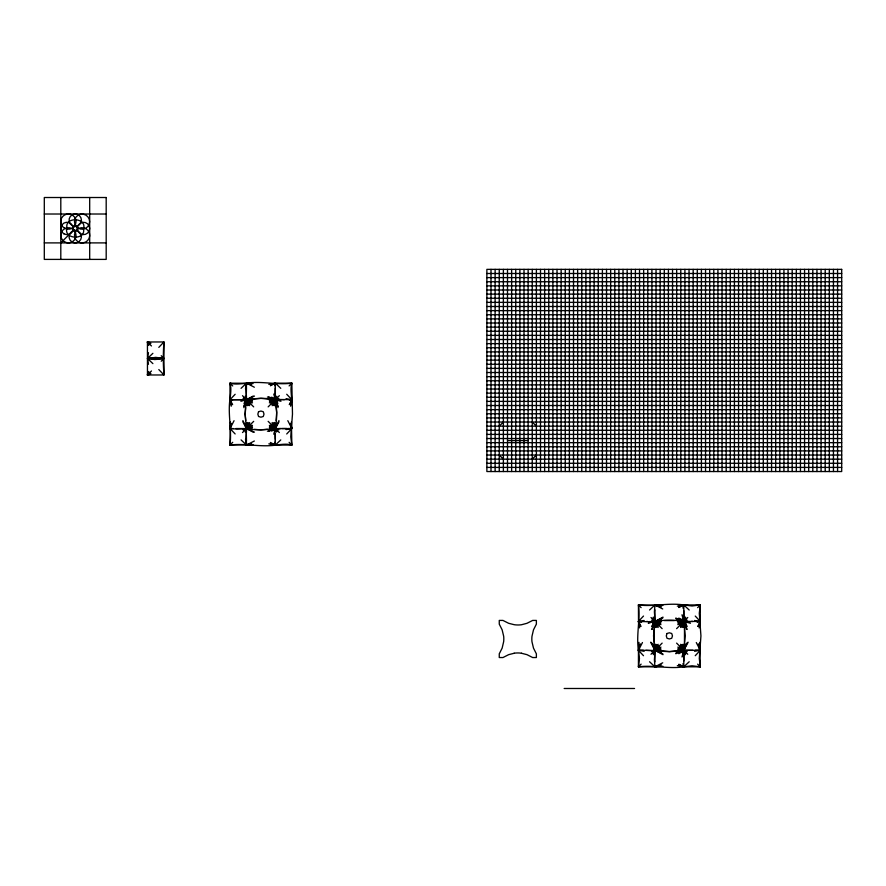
<?xml version="1.0" encoding="UTF-8"?>
<svg xmlns="http://www.w3.org/2000/svg" width="886" height="886" viewBox="0 0 886 886"><rect width="100%" height="100%" fill="white"/><g stroke="black" fill="none" stroke-linecap="round" stroke-linejoin="round"><path stroke-width="1.33" d="M275.347 441.76L275.347 440.94M275.347 439.29L275.347 433.509M275.347 431.039L275.779 423.486M275.347 398.024L275.79 404.714M275.347 396.374L275.347 388.123M683.804 661.045L683.815 650.324L692.885 650.313M683.804 654.444L683.804 665.164M683.804 653.613L683.804 651.963M683.804 619.801L683.804 618.971M683.804 617.32L683.804 606.6M683.804 612.37L683.815 621.451L692.885 621.44M683.804 611.55L683.804 610.72M148.992 342.273L147.441 341.985L147.464 374.977L163.965 374.977L163.943 341.952L147.441 341.985L147.74 343.535M230.438 422.024L229.983 445.027C245.234 443.1 260.728 447.397 276.177 445.06L291.848 445.06L290.752 436.809L292.48 414.127L291.848 383.173C276.654 385.188 261.182 380.736 245.776 383.25L229.983 383.206L230.006 398.877C227.669 414.305 231.977 429.799 229.983 445.027L253.019 444.628M246.075 404.736L246.485 387.304M246.485 442.59L246.485 441.76M246.485 440.94L246.086 423.519M274.738 405.766L275.358 383.173L291.848 383.173C289.467 390.881 293.2 398.567 290.652 406.209M268.812 443.853C276.454 446.489 284.151 442.612 291.848 445.06L291.416 422.002M662.894 605.492L638.441 604.95L638.507 622.57M639.26 650.324L638.441 650.324L638.441 666.815C653.425 664.865 668.642 669.174 683.804 666.815L683.804 665.995L683.815 666.815L700.305 666.815L699.774 642.361M251.469 444.185L246.474 445.06L246.485 444.24M270.352 443.609L275.347 445.06L274.738 422.456M643.502 655.718L638.441 650.324L639.459 658.575L638.441 666.815L654.931 666.815L654.942 665.995M683.804 620.621L683.804 621.44L677.425 620.942M700.25 622.581L700.305 604.95L683.815 604.95L683.804 605.769L683.804 604.95C668.642 602.591 653.425 606.91 638.441 604.95C640.39 619.934 636.082 635.151 638.441 650.313L657.29 650.468M639.548 648.408L638.441 650.313L638.983 642.35M247.094 422.456L245.998 438.049L246.474 445.06L251.591 443.554M689.197 661.753L683.815 666.815L692.066 665.785L700.305 666.815L699.287 658.575L700.937 635.904L699.287 613.201L700.305 604.95L692.066 605.98L683.815 604.95L689.197 610.022M654.566 626.402L654.942 609.889M684.18 645.34L683.815 650.313L680.448 650.833L669.373 651.697L645.861 650.324M231.213 406.242C228.588 398.6 232.431 390.903 229.983 383.206C237.669 385.399 245.256 382.364 253.019 383.605M655.551 644.233L654.411 659.837L654.942 666.815L662.894 666.272M683.195 627.532L683.815 621.44L684.634 621.44M654.267 629.315L654.267 642.416M684.479 642.428L684.49 629.326M245.732 407.66L245.156 414.139L245.743 420.595M147.63 357.124L148.46 352.717M246.319 384.535L245.488 388.943M276.122 420.562L276.698 412.444L275.945 406.142M273.763 434.184C277.628 421.227 277.639 407.006 273.763 394.06M235.144 433.952L230.017 428.536L230.881 423.586M642.461 642.527L638.441 650.313L639.293 645.396M149.025 374.678L147.464 374.977L147.763 373.416M251.469 384.048L246.474 383.184L245.998 390.183L247.094 405.766M246.264 427.417L246.219 430.109M699.12 627.919L700.317 621.451L695.244 616.058M659.848 605.814L654.942 604.95L654.411 611.927L655.551 627.532M275.646 398.124L273.553 405.522M653.946 626.468L654.931 621.451L654.499 619.092M246.219 398.124L245.743 403.44M684.546 646.736L683.815 650.313L677.724 649.704M654.499 652.672L656.736 644.465M684.247 619.092L683.815 621.451L678.776 620.455M274.45 430.197L275.601 427.395M268.812 384.38L275.347 383.173L274.66 385.665M286.71 394.259L291.848 399.675L290.398 404.669M698.877 626.38L700.317 621.451L691.235 621.44M244.846 423.43L246.507 428.569L237.016 429.045L230.017 428.569L231.512 423.464M638.441 650.313L640.334 643.867M253.163 432.169L246.474 428.569L248.279 422.7M682.01 627.299L683.815 621.44L690.449 623.257L688.765 621.44M685.864 643.834L683.815 650.313L677.956 648.519M652.351 629.27L654.931 621.451L653.336 617.088M275.646 430.12L275.358 428.558L277.008 423.408M243.827 407.638L246.507 399.708L245.223 396.219M682.918 608.062L683.804 604.95L682.674 605.016M653.336 654.676L658.143 644.31M685.41 617.088L683.815 621.451L675.974 618.871M148.748 371.511L147.464 374.977L150.93 373.693M276.631 396.219L272.146 405.688M245.223 432.014L246.507 428.558L242.908 420.573M698.257 626.468L700.317 621.451L699.486 621.451M290.32 403.407L291.848 399.675L271.67 399.376M245.311 398.168L246.507 399.675L243.672 406.331M687.326 642.439L683.815 650.313L677.801 647.112M278.957 420.551L275.358 428.547L273.475 430.098M651.52 629.47L654.931 621.451L663.016 617.099M234.059 420.706L230.017 428.569L230.836 428.536M289.246 404.647L291.848 399.675L291.029 399.675M697.736 626.369L700.317 621.451L697.193 622.337M271.67 431.105L275.347 428.569L278.968 421.858M249.686 422.533L246.474 428.547L254.47 432.158M680.603 627.465L683.815 621.44L686.251 622.792M688.156 642.239L683.815 650.313L679.407 646.891M652.949 625.04L654.931 621.451L662.817 617.941M682.464 652.76L683.804 650.324L686.163 650.756M230.017 428.569L231.135 426.642M651.542 626.402L654.931 621.451L661.421 619.403M243.96 403.385L246.507 399.708L242.498 395.688M652.45 653.525L658.364 645.916M686.296 618.251L683.815 621.451L675.785 618.04M277.196 397.305L271.924 404.071M249.907 424.15L246.474 428.547L251.613 430.219M680.382 625.848L683.815 621.44L686.129 624.276M148.66 373.46L147.464 374.977L149.834 373.128M245.311 430.075L246.507 428.558L242.897 421.891M243.052 398.401L246.507 399.675L244.968 401.568M652.628 624.265L654.931 621.451L658.519 620.709M699.453 645.407L700.305 650.313L695.244 655.706M649.992 621.44L648.308 623.246C659.76 619.679 672.031 619.48 683.815 621.44L687.215 626.413M231.467 404.703L230.017 399.708L235.144 394.281M290.985 423.552L291.848 428.536L286.71 433.974M643.502 616.058L638.441 621.44L639.637 627.908M158.804 347.378L163.943 341.952C163.135 352.982 163.09 363.958 163.965 374.977L158.815 369.562M60.802 242.897L73.782 229.906M147.464 374.977L151.473 370.968M161.23 361.222L163.965 358.476L161.219 355.718M247.626 428.813L246.474 428.569L253.684 421.348M268.148 406.873L279.356 395.677M289.113 385.919L291.848 383.173M499.25 426.155L503.381 422.024M532.253 459.158L536.384 455.039M638.441 666.815L641.121 664.135M650.988 654.267L662.141 643.114M676.605 628.65L687.757 617.498M697.625 607.63L700.305 604.95M229.983 445.027L232.73 442.291M242.498 432.556L246.507 428.558L235.787 428.536M152.879 353.326L147.475 358.476L152.89 363.625M241.07 388.334L246.474 383.184L251.591 384.679M280.773 439.91L275.358 445.06L271.614 443.532M649.549 610.011L654.931 604.95L661.377 606.855M683.804 655.263L681.998 656.947L683.804 650.324L687.204 651.575M680.98 652.628L683.804 650.324L686.107 652.118M253.163 396.064L246.474 399.675L245.555 407.15L245.101 414.116L246.474 428.547L250.882 425.125M244.957 428.846L246.507 428.558L244.137 430.397M276.864 398.49L270.95 403.097M686.107 619.646L683.815 621.451L680.204 619.458M652.639 652.118L659.339 646.891M679.407 624.874L683.815 621.44L685.808 625.051M678.842 653.713L683.804 650.324L686.296 653.525M656.836 665.707L654.942 666.815L649.549 661.753M248.412 443.93L246.474 445.06L241.07 439.899M652.495 622.78L654.931 621.451L661.333 620.942M244.868 400.605L246.507 399.708L244.957 399.387M680.204 652.306L683.804 650.324L685.41 654.676M286.909 428.558C273.409 427.938 259.897 431.515 246.474 428.547L252.488 425.346M269.344 402.875L278.813 398.401M677.801 624.652L683.815 621.44L687.226 629.47M660.956 647.112L651.542 651.575M280.773 388.323L275.358 383.173L270.374 385.787M246.474 445.06L254.348 441.006M659.848 665.962L654.942 666.815L662.717 662.794M678.886 607.53L683.804 604.95L677.336 606.146M675.785 653.735L683.804 650.324L684.247 652.672M268.724 431.393L275.347 428.569L281.05 428.625M254.47 396.075L246.474 399.675L248.279 405.522M275.347 384.003L275.347 383.173L271.614 384.701M678.787 606.999L683.804 604.95L678.875 606.378M687.204 620.189L683.815 621.451L678.842 618.051M246.507 428.558L243.052 429.832M276.908 428.857L275.358 428.558L267.417 431.238M251.613 398.013L246.474 399.675L249.686 405.688M231.534 403.44L230.017 399.708L246.507 399.675L240.892 401.292M675.974 652.904L683.804 650.324L683.804 651.144M269.499 401.469L276.908 399.387M289.368 400.361L291.848 399.675M252.333 426.753L246.474 428.547L251.535 428.99M677.956 623.246L683.815 621.44L686.395 629.282M660.79 648.519L652.583 650.767M654.942 666.815L661.377 664.921M270.352 384.624L275.347 383.173M286.089 429.566L290.486 428.724M644.166 620.466L639.792 621.296M694.58 651.299L698.954 650.468M247.626 399.431L246.474 399.675L249.907 404.071M686.163 621.008L683.815 621.451L680.98 619.137M271.614 429.333L275.347 428.569L278.813 429.843M678.776 651.31L683.804 650.324L681.456 650.479M698.412 643.867L700.305 650.313L683.815 650.313L680.382 645.916M290.342 423.43L291.848 428.536L282.058 428.625M514.179 653.259L508.664 654.654L502.96 657.545L499.261 657.534L499.261 653.835L502.14 648.131L503.647 641.708A17.62 11.961 -90 0 0 503.669 636.248L502.14 629.835L499.261 624.132L499.261 620.422L502.96 620.422L508.664 623.301L514.179 624.696A17.764 12.105 -0.1 0 0 521.466 624.752L526.971 623.301L532.674 620.422L536.373 620.422L536.373 624.132L533.494 629.835L531.988 636.259A17.62 11.961 90 0 0 531.965 641.708L533.494 648.131L536.373 653.835L536.373 657.534L532.674 657.545L526.971 654.654L521.455 653.259M267.384 429.333L260.916 429.909L254.459 429.333M252.964 399.088L260.916 398.323L268.879 399.088M664.389 620.577L674.357 620.577M677.425 650.822L669.373 651.531L661.333 650.822M269.266 400.295L276.177 399.675M252.565 427.927L246.474 428.547M677.724 622.061L683.815 621.44L684.812 626.48M661.022 649.704L654.931 650.324L650.59 642.228M270.308 429.001L275.347 428.569L276.864 429.754M250.173 399.387L246.474 399.675L253.684 406.873M661.022 622.061L638.441 621.44L639.869 626.369M44.3 214.013L106.187 214.013M44.3 242.897L106.187 242.897M486.868 273.497L841.7 273.497M486.868 277.617L841.7 277.617M486.868 281.748L841.7 281.748M486.868 285.868L841.7 285.868M486.868 289.999L841.7 289.999M486.868 294.119L841.7 294.119M486.868 298.25L841.7 298.25M486.868 302.37L841.7 302.37M486.868 306.501L841.7 306.501M486.868 310.632L841.7 310.632M486.868 314.751L841.7 314.751M486.868 318.882L841.7 318.882M486.868 323.002L841.7 323.002M486.868 327.133L841.7 327.133M486.868 331.253L841.7 331.253M486.868 335.384L841.7 335.384M486.868 339.504L841.7 339.504M486.868 343.635L841.7 343.635M486.868 347.755L841.7 347.755M486.868 351.886L841.7 351.886M486.868 356.006L841.7 356.006M486.868 360.137L841.7 360.137M486.868 364.268L841.7 364.268M486.868 368.388L841.7 368.388M486.868 372.519L841.7 372.519M486.868 376.639L841.7 376.639M486.868 380.77L841.7 380.77M486.868 384.889L841.7 384.889M486.868 389.02L841.7 389.02M486.868 393.14L841.7 393.14M486.868 397.271L841.7 397.271M280.297 399.675L281.947 399.675M282.778 399.675L284.428 399.675M486.868 401.391L841.7 401.391M486.868 405.522L841.7 405.522M486.868 409.653L841.7 409.653M486.868 413.773L841.7 413.773M486.868 417.904L841.7 417.904M486.868 422.024L841.7 422.024M486.868 426.155L841.7 426.155M288.559 428.558L289.379 428.558M486.868 430.275L841.7 430.275M486.868 434.406L841.7 434.406M486.868 438.526L841.7 438.526M507.501 440.597L528.134 440.597M486.868 442.657L841.7 442.657M486.868 446.777L841.7 446.777M486.868 450.908L841.7 450.908M486.868 455.039L841.7 455.039M486.868 459.158L841.7 459.158M486.868 463.289L841.7 463.289M486.868 467.409L841.7 467.409M640.08 650.324L643.38 650.324M695.366 650.313L698.666 650.313M564.16 688.488L617.797 688.488M618.04 688.488L634.553 688.488M232.486 428.536L233.306 428.536M646.691 621.44L647.511 621.44M232.619 404.68L230.017 399.708L246.507 399.708M291.029 428.558L291.848 428.558L287.806 420.673M639.26 621.451L638.441 621.44L640.489 626.457M699.486 650.313L700.305 650.324L696.285 642.538M654.112 621.44L660.79 623.246M682.674 666.748L683.804 666.815L682.918 663.703M277.196 430.928L275.358 428.558L269.266 427.927M252.565 400.295L246.474 399.675L252.488 402.875M698.954 621.296L694.58 620.477M639.792 650.479L644.166 651.299M290.486 399.52L286.089 398.678M677.336 665.619L683.804 666.815L678.886 664.234M658.519 651.055L654.931 650.324L651.432 642.428M271.614 398.91L280.973 401.258M652.583 621.008L660.956 624.652M230.017 399.708L232.497 400.394M678.875 665.386L683.804 666.815L678.787 664.766M276.631 432.025L275.358 428.558L269.499 426.753M252.333 401.469L246.474 399.675C256.497 398.323 267.351 397.26 276.986 400.572M661.421 652.362L654.931 650.324L652.893 643.823M267.417 396.994L275.347 399.675L276.897 401.546M641.553 622.326L638.441 621.44L641.021 626.358M150.908 343.259L147.441 341.985L148.726 345.44M651.542 620.189L654.931 621.44L659.339 624.874M662.817 653.824L654.931 650.324L654.2 646.736M268.724 396.839L275.347 399.675L277.905 403.351M254.348 387.226L246.474 383.184L246.485 384.003M662.717 608.97L654.942 604.95L654.942 605.769M270.374 442.457L275.347 445.06L275.347 444.24M269.344 425.346L275.358 428.547L273.553 422.7M663.016 654.665L654.931 650.324L653.558 635.882L654.931 621.451L652.45 618.24M246.474 383.184L248.412 384.302M654.942 604.95L656.836 606.068M271.67 397.127L275.347 399.675L278.182 406.297M244.137 397.836L250.882 403.097M149.812 343.823L147.441 341.985L148.638 343.491M270.95 425.125L275.358 428.547L272.146 422.533M652.639 619.646L658.364 625.848M273.475 398.135L275.347 399.675L278.027 407.604M683.804 616.501L681.998 614.818L683.804 621.44L682.464 619.004M229.983 383.206L232.73 385.942M147.441 341.985L151.451 345.972M532.253 422.024L536.384 426.155M499.25 455.039L503.381 459.158M638.441 604.95L641.121 607.63M650.988 617.498L662.141 628.65M676.605 643.114L687.757 654.267M697.625 664.135L700.305 666.815M268.148 421.348L279.356 432.567M289.113 442.313L291.848 445.06M275.358 428.547L271.924 424.15M699.198 648.419L700.305 650.313M290.719 426.609L291.848 428.536M274.45 398.035L276.122 403.407M680.603 644.31L683.815 650.324L685.188 635.882L683.815 621.44L684.18 626.402M658.143 627.465L654.931 621.44L656.736 627.299M682.01 644.465L683.815 650.324L683.195 644.233M274.66 442.579L275.347 445.06M245.488 439.29L246.319 443.698M148.471 364.235L147.63 359.838M654.577 645.329L654.942 661.875M246.485 384.823L246.485 386.473M837.569 269.366L837.569 471.54M833.449 269.366L833.449 471.54M829.318 269.366L829.318 471.54M825.198 269.366L825.198 471.54M821.067 269.366L821.067 471.54M816.947 269.366L816.947 471.54M812.816 269.366L812.816 471.54M808.697 269.366L808.697 471.54M804.566 269.366L804.566 471.54M800.446 269.366L800.446 471.54M796.315 269.366L796.315 471.54M792.184 269.366L792.184 471.54M788.064 269.366L788.064 471.54M783.933 269.366L783.933 471.54M779.813 269.366L779.813 471.54M775.682 269.366L775.682 471.54M771.562 269.366L771.562 471.54M767.431 269.366L767.431 471.54M763.311 269.366L763.311 471.54M759.18 269.366L759.18 471.54M755.06 269.366L755.06 471.54M750.929 269.366L750.929 471.54M746.809 269.366L746.809 471.54M742.678 269.366L742.678 471.54M738.547 269.366L738.547 471.54M734.428 269.366L734.428 471.54M730.297 269.366L730.297 471.54M726.177 269.366L726.177 471.54M722.046 269.366L722.046 471.54M717.926 269.366L717.926 471.54M713.795 269.366L713.795 471.54M709.675 269.366L709.675 471.54M705.544 269.366L705.544 471.54M701.424 269.366L701.424 471.54M697.293 269.366L697.293 471.54M693.162 269.366L693.162 471.54M689.042 269.366L689.042 471.54M684.911 269.366L684.911 471.54M680.791 269.366L680.791 471.54M676.66 269.366L676.66 471.54M672.54 269.366L672.54 471.54M668.409 269.366L668.409 471.54M664.29 269.366L664.29 471.54M660.159 269.366L660.159 471.54M656.039 269.366L656.039 471.54M651.908 269.366L651.908 471.54M647.777 269.366L647.777 471.54M643.657 269.366L643.657 471.54M639.526 269.366L639.526 471.54M635.406 269.366L635.406 471.54M631.275 269.366L631.275 471.54M627.155 269.366L627.155 471.54M623.024 269.366L623.024 471.54M618.904 269.366L618.904 471.54M614.773 269.366L614.773 471.54M610.653 269.366L610.653 471.54M606.522 269.366L606.522 471.54M602.402 269.366L602.402 471.54M598.272 269.366L598.272 471.54M594.141 269.366L594.141 471.54M590.021 269.366L590.021 471.54M585.89 269.366L585.89 471.54M581.77 269.366L581.77 471.54M577.639 269.366L577.639 471.54M573.519 269.366L573.519 471.54M569.388 269.366L569.388 471.54M565.268 269.366L565.268 471.54M561.137 269.366L561.137 471.54M557.017 269.366L557.017 471.54M552.886 269.366L552.886 471.54M548.755 269.366L548.755 471.54M544.635 269.366L544.635 471.54M540.504 269.366L540.504 471.54M536.384 269.366L536.384 471.54M532.253 269.366L532.253 471.54M528.134 269.366L528.134 471.54M524.003 269.366L524.003 471.54M519.883 269.366L519.883 471.54M515.752 269.366L515.752 471.54M511.632 269.366L511.632 471.54M507.501 269.366L507.501 471.54M503.381 269.366L503.381 471.54M499.25 269.366L499.25 471.54M495.119 269.366L495.119 471.54M490.999 269.366L490.999 471.54M89.685 197.512L89.685 259.399M60.802 197.512L60.802 259.399M514.168 653.203A17.764 12.105 0.1 0 1 521.466 653.215M83.494 228.965C86.163 240.438 63.083 239.552 66.993 227.935C64.313 216.45 87.337 217.391 83.494 228.965M258.546 411.735L257.837 414.116L258.546 416.486L260.916 417.184L263.286 416.486L263.995 414.116L263.286 411.735L260.916 411.038L258.546 411.735M667.003 633.512L666.294 635.882L667.003 638.252L669.373 638.961L671.743 638.252L672.452 635.882L671.743 633.512L669.373 632.803L667.003 633.512M158.594 359.218L154.707 359.539L147.475 358.476L155.726 357.368L163.965 358.453L158.594 359.218M163.965 358.453L147.475 358.476L163.965 358.476M106.187 197.512L44.3 197.512L44.3 259.399L106.187 259.399L106.187 197.512M841.7 269.366L486.868 269.366L486.868 471.54L841.7 471.54L841.7 269.366M80.404 233.815A6.191 6.191 0 0 0 89.685 228.455A6.191 6.191 0 0 0 80.404 223.095A6.191 6.191 0 0 0 80.404 233.815M74.214 230.238A2.06 2.06 0 0 0 77.303 228.455A2.06 2.06 0 0 0 74.214 226.661A2.06 2.06 0 0 0 74.214 230.238M72.154 225.565A6.191 6.191 0 0 0 81.434 220.204A6.191 6.191 0 0 0 72.154 214.844A6.191 6.191 0 0 0 72.154 225.565M71.777 241.834A6.191 6.191 0 0 0 81.412 237.149A6.191 6.191 0 0 0 72.541 231.135A6.191 6.191 0 0 0 71.777 241.834M63.903 233.815A6.191 6.191 0 0 0 73.184 228.455A6.191 6.191 0 0 0 63.903 223.095A6.191 6.191 0 0 0 63.903 233.815M77.824 241.623A7.631 7.631 0 0 0 89.707 235.853A7.631 7.631 0 0 0 78.765 228.444A7.631 7.631 0 0 0 77.824 241.623M64.6 241.878A7.609 7.609 0 0 0 76.019 235.288A7.609 7.609 0 0 0 64.6 228.699A7.609 7.609 0 0 0 64.6 241.878M64.567 228.211A7.642 7.642 0 0 0 76.019 221.589A7.642 7.642 0 0 0 64.567 214.977A7.642 7.642 0 0 0 64.567 228.211M78.267 228.2A7.564 7.564 0 0 0 89.619 221.644A7.564 7.564 0 0 0 78.267 215.088A7.564 7.564 0 0 0 78.267 228.2"/></g></svg>
